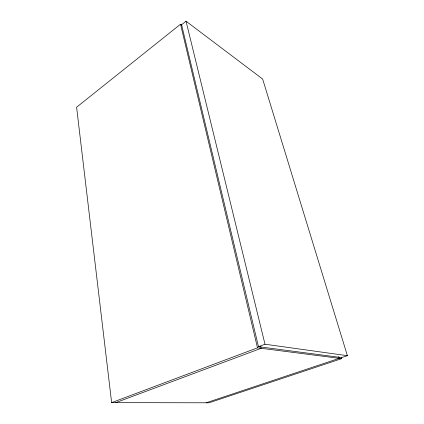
<?xml version="1.0" encoding="UTF-8"?>
<svg xmlns="http://www.w3.org/2000/svg" width="424" height="424" viewBox="0 0 424 424"><rect width="100%" height="100%" fill="white"/><g stroke="black" fill="none" stroke-linecap="round" stroke-linejoin="round"><path stroke-width="0.64" d="M181.912 25.239L180.523 24.21L76.601 107.23L111.629 402.62L209.021 402.8L341.68 358.635L341.299 357.368M186.035 21.2L181.583 24.746L258.486 346.684L341.665 357.607L347.399 355.694L262.642 79.044L186.035 21.2L264.995 344.23L347.399 355.694M258.486 346.684L264.995 344.23M111.629 402.62L257.506 347.823L341.68 358.635M115.752 402.625L261.179 348.295L260.712 346.366M206.128 402.795L339.253 358.322L338.728 356.552M180.523 24.21L257.506 347.823"/></g></svg>
